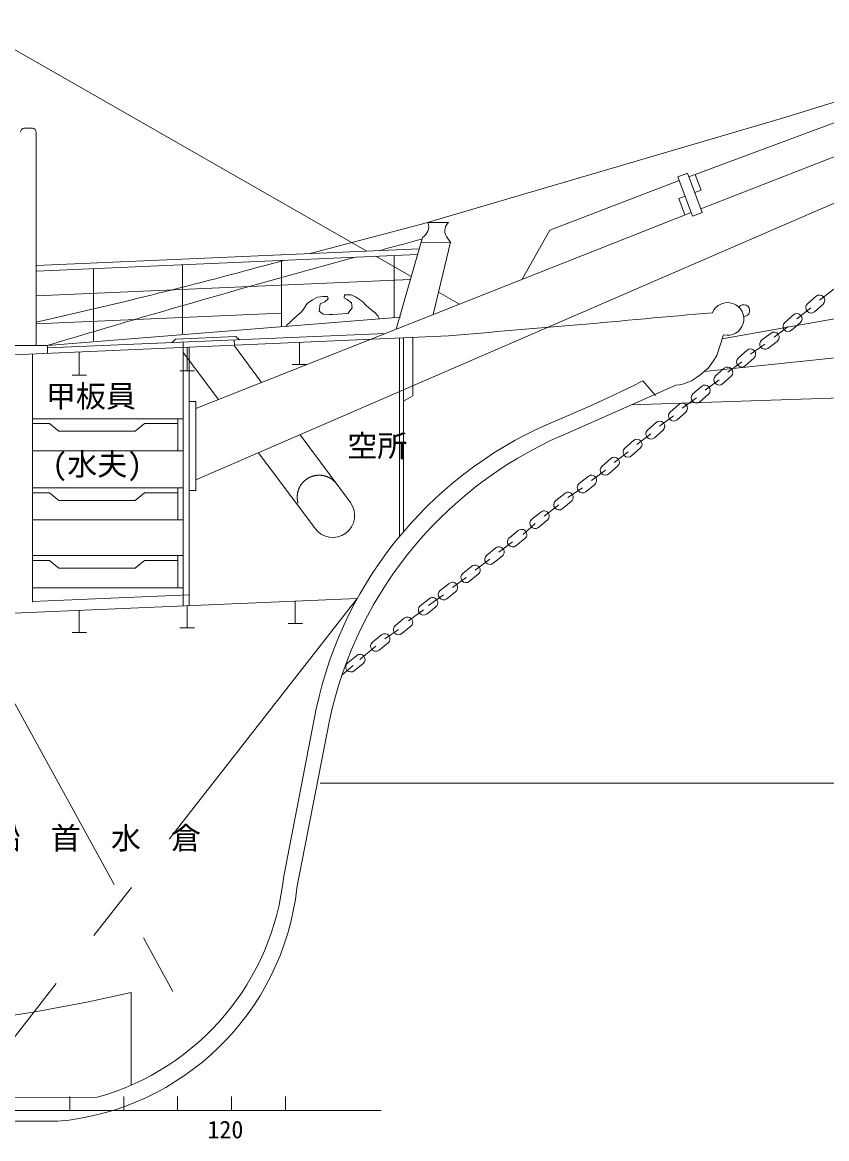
# Model space of a CAD drawing. Units: millimetres, scale not verified. Extents: x -51044 to 51056, y -29700 to 29700.
# Drawn here: x 25597 to 33959, y -19504 to -7899 of the extents above; entities that cross this region are included whole.
import ezdxf
from ezdxf.enums import TextEntityAlignment as Align

# ---------------------------------------------------------------- set-up
doc = ezdxf.new("R2010")
doc.units = ezdxf.units.MM
doc.header["$LTSCALE"] = 100
doc.linetypes.add('USER1', pattern=[50.8, 31.75, -6.35, 6.35, -6.35])
doc.linetypes.add('USER2', pattern=[9.525, 6.35, -3.175])
for name, color, linetype, lineweight in [('0-0_GL', 7, 'Continuous', 18), ('0-2_sunpou', 7, 'Continuous', 18), ('0-3_keijou', 7, 'Continuous', 18), ('0-6_center', 7, 'USER1', 18)]:
    doc.layers.add(name, color=color, linetype=linetype, lineweight=lineweight)
doc.layers.add('0-5_text', color=7, linetype='Continuous')
doc.styles.add('ＭＳ ゴシック', font='')
doc.styles.get('ＭＳ ゴシック').set_extended_font_data('MS Gothic')

msp = doc.modelspace()

# ---------------------------------------------------------------- linework, layer by layer
at = {"layer": '0-0_GL'}
msp.add_line((28692.7, -15808.2), (38238.3, -15808.2), dxfattribs=at)
at = {"layer": '0-2_sunpou'}
for p, q in [((26091.6, -19067.1), (26091.6, -19212.1)), ((26651.6, -19067.1), (26651.6, -19212.1)), ((27211.6, -19067.1), (27211.6, -19212.1)), ((27771.6, -19067.1), (27771.6, -19212.1)), ((28331.6, -19067.1), (28331.6, -19212.1)), ((-43077.1, -19212.1), (29327.7, -19212.1))]:
    msp.add_line(p, q, dxfattribs=at)
at = {"layer": '0-3_keijou'}
for p, q in [((13612.4, -1371.4), (29178.6, -10276.7)), ((32527.8, -9506.2), (36101.6, -8177)), ((32650.8, -9837.1), (36203.9, -8452.2)), ((27401.2, -12655.7), (36386.7, -8760.6)), ((25617.1, -9001.1), (25702.4, -9001.1)), ((25742.4, -11256.8), (25742.4, -9041.1)), ((32413.3, -9505.5), (32513.6, -9468.2)), ((32413.3, -9505.5), (32565, -9913.2)), ((32513.6, -9468.2), (32665.3, -9875.9)), ((32593.4, -9481.8), (32653.3, -9643)), ((32421.8, -9729.1), (32487.4, -9704.7)), ((32421.8, -9729.1), (32486, -9901.7)), ((32587.7, -9667.4), (32653.3, -9643)), ((27401.2, -11912.9), (32551.1, -9876)), ((29816.4, -9981.4), (30026.8, -9979.2)), ((32565, -9913.2), (32665.3, -9875.9)), ((29485.1, -11088.6), (29756.1, -10135.1)), ((29740.7, -10189.6), (30049.5, -10184.5)), ((29867.4, -10937.4), (30049.5, -10184.5)), ((29722.7, -10252.9), (25742.4, -10427.6)), ((29705.9, -10311.9), (25742.4, -10485.9)), ((29464.5, -10322.5), (29464.5, -10968.3)), ((27261.5, -10419.2), (27261.5, -11139.1)), ((28122.8, -10425.7), (28324.6, -10372.5)), ((28291, -10374), (28291, -11059.3)), ((29273.2, -10330.9), (29640.7, -10541.1)), ((32874.3, -11188.6), (37091.4, -10437.7)), ((26338.6, -10459.7), (26338.6, -11210.6)), ((29631.9, -10572.1), (25742.4, -10742.8)), ((33886, -10788), (34032.6, -10674.5)), ((29924, -10703.2), (30142.9, -10828.5)), ((33760.3, -10826.9), (33850.3, -10747.5)), ((33649.5, -10980.9), (33796, -10867.4)), ((33831.8, -10907.9), (33921.8, -10828.5)), ((28291, -10923), (25742.4, -11034.9)), ((29527.5, -10963.4), (25859.9, -11257.4)), ((33523.8, -11019.8), (33613.7, -10940.4)), ((33595.2, -11100.7), (33685.2, -11021.4)), ((29372.2, -11133.3), (25859.9, -11284.2)), ((37334.4, -11043.9), (32684.7, -11529.5)), ((33284.2, -11201.2), (33381, -11130.2)), ((33412.9, -11173.7), (33559.5, -11060.2)), ((30028.3, -11159), (20122.8, -11589.3)), ((27269, -13967), (27269, -11223.6)), ((27802, -11261.9), (27799.2, -11200.9)), ((27816.2, -11164.3), (27853.6, -11198.5)), ((28477, -11454.9), (28477, -11224.9)), ((29518.3, -11181.1), (29518.3, -13243.3)), ((29558.3, -11179.4), (29558.3, -13195.5)), ((29655.3, -11175.2), (29655.3, -11780.6)), ((33166.9, -11349), (33316.1, -11244.7)), ((33348.1, -11288.2), (33444.8, -11217.3)), ((25704.2, -13927.1), (25704.2, -11346.8)), ((26189.4, -11568.3), (26189.4, -11325.8)), ((27269, -11331.7), (27635.4, -11820.2)), ((27311, -11522.8), (27311, -11277)), ((27333.2, -13964.3), (27333.2, -11276.1)), ((27802, -11261.9), (28083.9, -11642.9)), ((33041.2, -11387.9), (33131.2, -11308.5)), ((28402, -11454.9), (28552, -11454.9)), ((32930.7, -11536.5), (33076.9, -11428.4)), ((33112.6, -11468.9), (33202.6, -11389.5)), ((26114.4, -11568.3), (26264.4, -11568.3)), ((27236, -11522.8), (27386, -11522.8)), ((32805, -11575.4), (32895, -11496)), ((32876.5, -11656.4), (32966.5, -11577)), ((32392.5, -11669.7), (31328.3, -12143.4)), ((31930, -11875.6), (37536.7, -11690.9)), ((32568.9, -11762.9), (32658.9, -11683.5)), ((32694.6, -11724), (32840.8, -11615.9)), ((29558.3, -11836.1), (29655.3, -11780.6)), ((32458.4, -11911.5), (32604.6, -11803.4)), ((32640.3, -11843.9), (32730.3, -11764.5)), ((27333.2, -11840.6), (27401.2, -11840.6)), ((27401.2, -12765.6), (27401.2, -11840.6)), ((32332.7, -11950.4), (32422.7, -11871)), ((32404.2, -12031.3), (32494.1, -11952)), ((25704.2, -12019.9), (27269, -12019.9)), ((27212.4, -12355.3), (27212.4, -12021.7)), ((32096.6, -12137.8), (32186.5, -12058.5)), ((32222.3, -12099), (32368.4, -11990.9)), ((25704.2, -12070.6), (25879, -12070.6)), ((25976.9, -12150.8), (25879, -12070.6)), ((25976.9, -12150.8), (26770.6, -12150.8)), ((26770.6, -12150.8), (26868.5, -12070.6)), ((26868.5, -12070.6), (27212.4, -12070.6)), ((31986.1, -12286.4), (32132.3, -12178.3)), ((32168, -12218.8), (32258, -12139.5)), ((28485.6, -12185.7), (29007.4, -12890.9)), ((31860.4, -12325.3), (31950.4, -12245.9)), ((25704.2, -12353.4), (27269, -12353.4)), ((28050.8, -12374.1), (28641.5, -13161.7)), ((31749.9, -12473.9), (31896.1, -12365.8)), ((31931.8, -12406.3), (32021.8, -12326.9)), ((31624.2, -12512.8), (31714.2, -12433.4)), ((31695.7, -12593.8), (31785.7, -12514.4)), ((31386.5, -12694.6), (31479.9, -12619.4)), ((31513.8, -12661.4), (31660, -12553.3)), ((25704.2, -12738.6), (27269, -12738.6)), ((27212.4, -13074), (27212.4, -12740.4)), ((31269.5, -12838.1), (31420.3, -12736.7)), ((31454.2, -12778.7), (31547.7, -12703.5)), ((25704.2, -12789.3), (25879, -12789.3)), ((25976.9, -12869.5), (25879, -12789.3)), ((25976.9, -12869.5), (26770.6, -12869.5)), ((26770.6, -12869.5), (26868.5, -12789.3)), ((26868.5, -12789.3), (27212.4, -12789.3)), ((27333.2, -12765.6), (27401.2, -12765.6)), ((31142.1, -12871.4), (31235.6, -12796.1)), ((31209.9, -12955.5), (31303.3, -12880.2)), ((30894, -13065.7), (30987.5, -12990.5)), ((31021.4, -13032.5), (31176, -12913.4)), ((25704.2, -13072.1), (27269, -13072.1)), ((30802.5, -13223.5), (30927.9, -13107.8)), ((30961.8, -13149.9), (31055.2, -13074.6)), ((30660.2, -13256.7), (30753.6, -13181.4)), ((30552.2, -13405.8), (30694, -13298.7)), ((30727.9, -13340.8), (30821.4, -13265.5)), ((25704.2, -13443.5), (27269, -13443.5)), ((27212.4, -13778.8), (27212.4, -13445.3)), ((30424.9, -13439.1), (30518.3, -13363.8)), ((30492.6, -13523.2), (30586.1, -13447.9)), ((25704.2, -13494.1), (25879, -13494.1)), ((25976.9, -13574.3), (25879, -13494.1)), ((25976.9, -13574.3), (26770.6, -13574.3)), ((26770.6, -13574.3), (26868.5, -13494.1)), ((26868.5, -13494.1), (27212.4, -13494.1)), ((30176.6, -13628.1), (30270, -13552.8)), ((30303.9, -13594.9), (30458.7, -13481.1)), ((30069.1, -13773.9), (30210.4, -13670.1)), ((30244.3, -13712.2), (30337.8, -13636.9)), ((25704.2, -13777), (27269, -13777)), ((29941.8, -13807.1), (30035.3, -13731.9)), ((29079.1, -13890.3), (21660.4, -14200.5)), ((27333.2, -13851), (25704.2, -13918.8)), ((28434.3, -14148.5), (28434.3, -13918.5)), ((29734.5, -13966), (29828, -13890.7)), ((29820.8, -13962.9), (29975.7, -13849.2)), ((30009.6, -13891.3), (30103, -13816)), ((26189.4, -14242), (26189.4, -14012)), ((27311, -14195.3), (27311, -13965.3)), ((29613.6, -14121.8), (29768.4, -14008.1)), ((29802.3, -14050.1), (29895.8, -13974.9)), ((28359.3, -14148.5), (28509.3, -14148.5)), ((29475, -14169.2), (29568.3, -14093.8)), ((26114.4, -14242), (26264.4, -14242)), ((27236, -14195.3), (27386, -14195.3)), ((29238, -14342.1), (29331.3, -14266.7)), ((29365.3, -14308.7), (29508.9, -14211.2)), ((29542.8, -14253.2), (29636.2, -14177.8)), ((29107.1, -14523), (29271.9, -14384.1)), ((29305.9, -14426.1), (29399.2, -14350.7)), ((28979.8, -14556.4), (29073.1, -14481)), ((28921, -14681.9), (29036.7, -14584.5)), ((29047.7, -14640.4), (29141, -14565)), ((28315, -16774.3), (28652.7, -15036.5)), ((28452.1, -16896.5), (28789.8, -15158.7)), ((26727.5, -17984.3), (26727.5, -18949)), ((16225.2, -19109.3), (26376.4, -19074.2)), ((16362.3, -19323.7), (25963.9, -19323.7))]:
    msp.add_line(p, q, dxfattribs=at)
for points in [[(28589.5, -10302.6), (29759.3, -9993.9), (33533.3, -8886.5), (35246.8, -8353.5), (36071, -8094.7)], [(30795.2, -10570.5), (31079.9, -10060.5), (32427.5, -9543.5)], [(28945, -10733), (28943.1, -10764.8), (28973.7, -10779.8), (29018.9, -10816.3), (29027.5, -10868.4), (28980.2, -10927.1), (28823.6, -10936.2), (28787.8, -10934.8), (28724.7, -10933.4), (28681.5, -10902.3), (28692.4, -10824.7), (28740.9, -10805.4), (28775, -10772.7), (28770.7, -10750.5), (28721.9, -10749.8), (28664.8, -10757.3), (28613.6, -10783.3), (28558.7, -10822.1), (28518.7, -10881.1), (28492.8, -10914.4), (28452, -10951), (28338.4, -11055.6)], [(28945, -10733), (29014.8, -10733.4), (29062.5, -10752), (29135, -10801.1), (29175, -10847.1), (29197.7, -10864.8), (29237.5, -10898.1), (29266.9, -10919.8), (29295.9, -10954.3), (29305.2, -10980.1)], [(27816.2, -11164.3), (27190.1, -11192.9), (27154.6, -11228.5)], [(32887.8, -11147.1), (32817.3, -11362.7), (32786.2, -11409.8), (32732.2, -11489.4), (32693.6, -11521.6), (32655.2, -11555.4), (32604.4, -11592.7), (32553, -11627.4), (32516.2, -11641), (32473.6, -11656.5), (32429, -11668.1), (32392.5, -11669.7)], [(25391, -11257.4), (25859.9, -11257.4), (25859.9, -11340.1)], [(32179.2, -11778.9), (32049.4, -11625), (32042.1, -11628.1), (31945.9, -11677.9), (31821.9, -11737), (31677.3, -11805.6), (31503, -11885.3), (31191.2, -12021.3)]]:
    msp.add_lwpolyline(points, dxfattribs=at)
for centre, radius, start, end in [((25617.1, -9041.1), 40, 90, 180), ((25702.4, -9041.1), 40, 0, 90), ((30263.7, -10174.2), 306.9, 140.54392, 150.54784), ((29690.8, -10020.8), 131.7, 299.74664, 17.408), ((30126.1, -10065.6), 136.3, 161.91449, 196.54009), ((5363.5, 79650.4), 93055.6, 284.95266, 285.19328), ((30260.9, -9983.5), 291.7, 204.47979, 223.56006), ((63607.1, -136843.2), 131136, 105.13248, 105.16006), ((13895.1, 41822.1), 54150.4, 282.63773, 285.233), ((63607.1, -136843.2), 131136, 105.2757, 106.72913), ((33886, -10788), 54, 311.41665, 131.41665), ((32928.3, -10982.6), 169.4, 256.19401, 157.61174), ((33097, -10896.3), 61.8, 269.01295, 145.14942), ((33796, -10867.4), 54, 131.41665, 311.41665), ((51615.7, -225906.5), 215812.8, 95.00928, 95.3828), ((33559.5, -11060.2), 54, 131.41665, 311.41665), ((33649.5, -10980.9), 54, 311.41665, 131.41665), ((40966.3, -132461.5), 121794.7, 94.51888, 95.15253), ((33412.9, -11173.7), 54, 306.24796, 126.24796), ((33316.1, -11244.7), 54, 126.24796, 306.24796), ((33166.9, -11349), 54, 311.41665, 131.41665), ((32930.7, -11536.5), 54, 311.41665, 131.41665), ((33076.9, -11428.4), 54, 131.41665, 311.41665), ((32840.8, -11615.9), 54, 131.41665, 311.41665), ((32694.6, -11724), 54, 311.41665, 131.41665), ((32604.6, -11803.4), 54, 131.41665, 311.41665), ((32368.4, -11990.9), 54, 131.41665, 311.41665), ((32458.4, -11911.5), 54, 311.41665, 131.41665), ((32747.1, -15907.4), 4186, 111.82002, 167.99223), ((32222.3, -12099), 54, 311.41665, 131.41665), ((32884.2, -16029.6), 4186, 111.82002, 167.99223), ((32132.3, -12178.3), 54, 131.41665, 311.41665), ((31986.1, -12286.4), 54, 311.41665, 131.41665), ((31896.1, -12365.8), 54, 131.41665, 311.41665), ((31660, -12553.3), 54, 131.41665, 311.41665), ((31749.9, -12473.9), 54, 311.41665, 131.41665), ((31513.8, -12661.4), 54, 308.85066, 128.85066), ((31420.3, -12736.7), 54, 128.85066, 308.85066), ((31176, -12913.4), 54, 128.85066, 308.85066), ((31269.5, -12838.1), 54, 308.85066, 128.85066), ((28824.5, -13026.3), 227.6, 216.50096, 36.50096), ((31021.4, -13032.5), 54, 308.85066, 128.85066), ((30927.9, -13107.8), 54, 128.85066, 308.85066), ((30787.5, -13223.5), 54, 308.85066, 128.85066), ((30694, -13298.7), 54, 128.85066, 308.85066), ((30458.7, -13481.1), 54, 128.85066, 308.85066), ((30552.2, -13405.8), 54, 308.85066, 128.85066), ((30303.9, -13594.9), 54, 308.85066, 128.85066), ((30210.4, -13670.1), 54, 128.85066, 308.85066), ((29975.7, -13849.2), 54, 128.85066, 308.85066), ((30069.1, -13773.9), 54, 308.85066, 128.85066), ((29861.9, -13932.8), 54, 308.85066, 128.85066), ((29768.4, -14008.1), 54, 128.85066, 308.85066), ((29602.2, -14135.8), 54, 308.93168, 128.93168), ((29365.3, -14308.7), 54, 308.93168, 128.93168), ((29508.9, -14211.2), 54, 128.93168, 308.93168), ((29271.9, -14384.1), 54, 128.93168, 308.93168), ((29107.1, -14523), 54, 308.93168, 128.93168), ((29013.7, -14598.4), 54, 128.93168, 308.93168), ((25656.1, -16500.2), 2672.9, 285.6336, 354.11376), ((25723.3, -16588.1), 2746.1, 275.02692, 353.55308), ((22795.2, -995.4), 17438.1, 271.17143, 283.03227)]:
    msp.add_arc(centre, radius, start, end, dxfattribs=at)
at = {"layer": '0-3_keijou', "linetype": 'USER2'}
msp.add_arc((28682.7, -12834.7), 227.6, 36.50096, 216.50096, dxfattribs=at)
at = {"layer": '0-6_center'}
for p, q in [((29079.1, -13890.3), (25021.9, -19078.9)), ((25021.9, -14078.9), (27445, -18486.2))]:
    msp.add_line(p, q, dxfattribs=at)

# ---------------------------------------------------------------- texts
at = {"layer": '0-2_sunpou', "style": 'ＭＳ ゴシック'}
msp.add_text('120', height=183.3, dxfattribs=at).set_placement((27521, -19556.1), align=Align.BOTTOM_LEFT)
at = {"layer": '0-5_text', "style": 'ＭＳ ゴシック'}
for s, p in [('甲板員', (25841.7, -11969.1)), ('空所', (28975.3, -12484.6)), ('(水夫)', (25907.7, -12677.3)), ('船\u3000首\u3000水\u3000倉', (25267.7, -16563))]:
    msp.add_text(s, height=229.1, dxfattribs=at).set_placement(p, align=Align.BOTTOM_LEFT)

doc.saveas('drawing.dxf')
